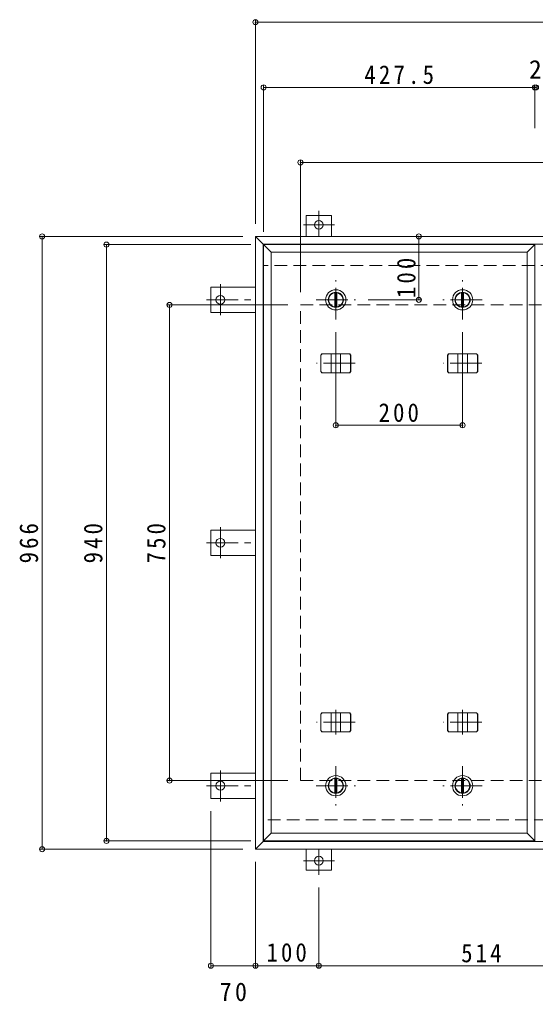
# Model space of a CAD drawing. Units: millimetres at full size, sheet at 1:10. Extents: x -2620 to 2776, y -1962 to 1690.
# Drawn here: x -2616 to -1802, y -258 to 1290 of the extents above; entities that cross this region are included whole.
import ezdxf
from ezdxf.enums import TextEntityAlignment as Align

# ---------------------------------------------------------------- set-up
doc = ezdxf.new("R2010")
doc.units = ezdxf.units.MM
doc.header["$LTSCALE"] = 10
doc.header["$PDMODE"] = 32
doc.header["$PDSIZE"] = 8
doc.linetypes.add('CHAIN1', pattern=[8, 5, -1, 1, -1])
doc.linetypes.add('DASHED2', pattern=[3, 2, -1])
for name, color, linetype, lineweight in [('0-1_躯体', 2, 'Continuous', 9), ('0-2_仕上', 3, 'Continuous', 9), ('0-3_建具', 4, 'Continuous', 9), ('0-C', 2, 'Continuous', 9), ('0-E', 3, 'Continuous', 9), ('0-F', 7, 'Continuous', 9)]:
    doc.layers.add(name, color=color, linetype=linetype, lineweight=lineweight)
doc.styles.add('ＭＳ ゴシック', font='')
doc.styles.get('ＭＳ ゴシック').set_extended_font_data('MS Gothic')

msp = doc.modelspace()

# ---------------------------------------------------------------- linework, layer by layer
at = {"layer": '0-1_躯体', "linetype": 'DASHED2'}
for p, q in [((-513.75, 902.03), (-2231.75, 902.03)), ((-2172.75, 840.03), (-572.75, 840.03)), ((-2172.75, 90.03), (-2172.75, 840.03)), ((-2172.75, 90.03), (-572.75, 90.03)), ((-944.25, 28.03), (-2231.75, 28.03))]:
    msp.add_line(p, q, dxfattribs=at)
at = {"layer": '0-1_躯体', "linetype": 'CHAIN1'}
for p, q in [((-1917, 817.03), (-1917, 879.03)), ((-1886, 848.03), (-1948, 848.03))]:
    msp.add_line(p, q, dxfattribs=at)
at = {"layer": '0-1_躯体'}
for p, q in [((-1918.5, 859.44), (-1918.5, 836.63)), ((-1915.5, 859.44), (-1915.5, 836.63))]:
    msp.add_line(p, q, dxfattribs=at)
for radius in [16, 12, 11.5]:
    msp.add_circle((-1917, 848.03), radius, dxfattribs=at)
at = {"layer": '0-2_仕上'}
for p, q in [((-2230.75, 935.03), (-2218.75, 923.03)), ((-2230.75, -4.97), (-2230.75, 935.03)), ((-2230.75, 935.03), (-1803.25, 935.03)), ((-1815.25, 923.03), (-1803.25, 935.03)), ((-1803.25, 935.03), (-1803.25, -4.97)), ((-2218.75, 7.03), (-2218.75, 923.03)), ((-2218.75, 923.03), (-1815.25, 923.03)), ((-1815.25, 923.03), (-1815.25, 7.03)), ((-2230.75, -4.97), (-2218.75, 7.03)), ((-1803.25, -4.97), (-2230.75, -4.97))]:
    msp.add_line(p, q, dxfattribs=at)
msp.add_lwpolyline([(-1803.25, -4.97), (-1815.25, 7.03), (-2218.75, 7.03)], dxfattribs=at)
at = {"layer": '0-3_建具', "color": 2}
for p, q in [((-2243.75, 948.03), (-2231.75, 936.03)), ((-501.75, 948.03), (-2243.75, 948.03)), ((-2243.75, -17.97), (-2243.75, 948.03)), ((-513.75, 936.03), (-2231.75, 936.03)), ((-2231.75, -5.97), (-2231.75, 936.03)), ((-2243.75, -17.97), (-2231.75, -5.97)), ((-513.75, -5.97), (-2231.75, -5.97)), ((-501.75, -17.97), (-2243.75, -17.97))]:
    msp.add_line(p, q, dxfattribs=at)
at = {"layer": '0-3_建具'}
for p, q in [((-2140.83, 761.03), (-2139.1, 763.03)), ((-2140.83, 735.03), (-2140.83, 761.03)), ((-2140.43, 761.03), (-2140.83, 761.03)), ((-2140.43, 761.03), (-2138.7, 763.03)), ((-2140.43, 735.03), (-2140.43, 761.03)), ((-2094.89, 763.03), (-2139.1, 763.03)), ((-2124.5, 733.03), (-2124.5, 763.03)), ((-2109.5, 733.03), (-2109.5, 763.03)), ((-2093.56, 761.03), (-2095.29, 763.03)), ((-2093.16, 761.03), (-2094.89, 763.03)), ((-2093.56, 735.03), (-2093.56, 761.03)), ((-2093.56, 761.03), (-2093.16, 761.03)), ((-2093.16, 735.03), (-2093.16, 761.03)), ((-1940.83, 761.03), (-1939.1, 763.03)), ((-1940.83, 735.03), (-1940.83, 761.03)), ((-1940.43, 761.03), (-1940.83, 761.03)), ((-1940.43, 761.03), (-1938.7, 763.03)), ((-1940.43, 735.03), (-1940.43, 761.03)), ((-1894.89, 763.03), (-1939.1, 763.03)), ((-1924.5, 733.03), (-1924.5, 763.03)), ((-1909.5, 733.03), (-1909.5, 763.03)), ((-1893.56, 761.03), (-1895.29, 763.03)), ((-1893.16, 761.03), (-1894.89, 763.03)), ((-1893.56, 735.03), (-1893.56, 761.03)), ((-1893.56, 761.03), (-1893.16, 761.03)), ((-1893.16, 735.03), (-1893.16, 761.03)), ((-2140.83, 735.03), (-2139.1, 733.03)), ((-2140.43, 735.03), (-2140.83, 735.03)), ((-2140.43, 735.03), (-2138.7, 733.03)), ((-2139.1, 733.03), (-2094.89, 733.03)), ((-2093.56, 735.03), (-2095.29, 733.03)), ((-2093.16, 735.03), (-2094.89, 733.03)), ((-2093.56, 735.03), (-2093.16, 735.03)), ((-1940.83, 735.03), (-1939.1, 733.03)), ((-1940.43, 735.03), (-1940.83, 735.03)), ((-1940.43, 735.03), (-1938.7, 733.03)), ((-1939.1, 733.03), (-1894.89, 733.03)), ((-1893.56, 735.03), (-1895.29, 733.03)), ((-1893.16, 735.03), (-1894.89, 733.03)), ((-1893.56, 735.03), (-1893.16, 735.03)), ((-2140.83, 195.03), (-2139.1, 197.03)), ((-2140.83, 169.03), (-2140.83, 195.03)), ((-2140.43, 195.03), (-2140.83, 195.03)), ((-2140.43, 195.03), (-2138.7, 197.03)), ((-2140.43, 169.03), (-2140.43, 195.03)), ((-2094.89, 197.03), (-2139.1, 197.03)), ((-2124.5, 167.03), (-2124.5, 197.03)), ((-2109.5, 167.03), (-2109.5, 197.03)), ((-2093.56, 195.03), (-2095.29, 197.03)), ((-2093.16, 195.03), (-2094.89, 197.03)), ((-2093.56, 169.03), (-2093.56, 195.03)), ((-2093.56, 195.03), (-2093.16, 195.03)), ((-2093.16, 169.03), (-2093.16, 195.03)), ((-1940.83, 195.03), (-1939.1, 197.03)), ((-1940.83, 169.03), (-1940.83, 195.03)), ((-1940.43, 195.03), (-1940.83, 195.03)), ((-1940.43, 195.03), (-1938.7, 197.03)), ((-1940.43, 169.03), (-1940.43, 195.03)), ((-1894.89, 197.03), (-1939.1, 197.03)), ((-1924.5, 167.03), (-1924.5, 197.03)), ((-1909.5, 167.03), (-1909.5, 197.03)), ((-1893.56, 195.03), (-1895.29, 197.03)), ((-1893.16, 195.03), (-1894.89, 197.03)), ((-1893.56, 169.03), (-1893.56, 195.03)), ((-1893.56, 195.03), (-1893.16, 195.03)), ((-1893.16, 169.03), (-1893.16, 195.03)), ((-2140.83, 169.03), (-2139.1, 167.03)), ((-2140.43, 169.03), (-2140.83, 169.03)), ((-2140.43, 169.03), (-2138.7, 167.03)), ((-2139.1, 167.03), (-2094.89, 167.03)), ((-2093.56, 169.03), (-2095.29, 167.03)), ((-2093.16, 169.03), (-2094.89, 167.03)), ((-2093.56, 169.03), (-2093.16, 169.03)), ((-1940.83, 169.03), (-1939.1, 167.03)), ((-1940.43, 169.03), (-1940.83, 169.03)), ((-1940.43, 169.03), (-1938.7, 167.03)), ((-1939.1, 167.03), (-1894.89, 167.03)), ((-1893.56, 169.03), (-1895.29, 167.03)), ((-1893.16, 169.03), (-1894.89, 167.03)), ((-1893.56, 169.03), (-1893.16, 169.03))]:
    msp.add_line(p, q, dxfattribs=at)
at = {"layer": '0-3_建具', "linetype": 'CHAIN1'}
for p, q in [((-2117, 728.58), (-2117, 767.49)), ((-1917, 728.58), (-1917, 767.49)), ((-2086.61, 748.03), (-2147.38, 748.03)), ((-1886.61, 748.03), (-1947.38, 748.03)), ((-2117, 162.58), (-2117, 201.49)), ((-1917, 162.58), (-1917, 201.49)), ((-2086.61, 182.03), (-2147.38, 182.03)), ((-1886.61, 182.03), (-1947.38, 182.03))]:
    msp.add_line(p, q, dxfattribs=at)
at = {"layer": '0-C', "linetype": 'CHAIN1'}
for p, q in [((-2117, 817.03), (-2117, 879.03)), ((-2148, 848.03), (-2086, 848.03)), ((-2117, 113.03), (-2117, 51.03)), ((-1917, 113.03), (-1917, 51.03)), ((-2148, 82.03), (-2086, 82.03)), ((-1886, 82.03), (-1948, 82.03))]:
    msp.add_line(p, q, dxfattribs=at)
at = {"layer": '0-C'}
for p, q in [((-2118.5, 859.44), (-2118.5, 836.63)), ((-2115.5, 859.44), (-2115.5, 836.63)), ((-2118.5, 70.63), (-2118.5, 93.44)), ((-2115.5, 70.63), (-2115.5, 93.44)), ((-1918.5, 70.63), (-1918.5, 93.44)), ((-1915.5, 70.63), (-1915.5, 93.44))]:
    msp.add_line(p, q, dxfattribs=at)
for centre, radius in [((-2117, 848.03), 16), ((-2117, 848.03), 12), ((-2117, 848.03), 11.5), ((-2117, 82.03), 16), ((-2117, 82.03), 12), ((-2117, 82.03), 11.5), ((-1917, 82.03), 16), ((-1917, 82.03), 12), ((-1917, 82.03), 11.5)]:
    msp.add_circle(centre, radius, dxfattribs=at)
at = {"layer": '0-E'}
for p, q in [((-2123.75, 981.23), (-2163.75, 981.23)), ((-2163.75, 948.03), (-2163.75, 981.23)), ((-2123.75, 948.03), (-2123.75, 981.23)), ((-2313.95, 868.03), (-2313.95, 828.03)), ((-2243.75, 868.03), (-2313.95, 868.03)), ((-2243.75, 828.03), (-2313.95, 828.03)), ((-2313.95, 485.03), (-2313.95, 445.03)), ((-2243.75, 485.03), (-2313.95, 485.03)), ((-2243.75, 445.03), (-2313.95, 445.03)), ((-2313.95, 62.03), (-2313.95, 102.03)), ((-2243.75, 102.03), (-2313.95, 102.03)), ((-2243.75, 62.03), (-2313.95, 62.03)), ((-2163.75, -17.97), (-2163.75, -51.17)), ((-2123.75, -17.97), (-2123.75, -51.17)), ((-2123.75, -51.17), (-2163.75, -51.17))]:
    msp.add_line(p, q, dxfattribs=at)
at = {"layer": '0-E', "linetype": 'CHAIN1'}
for p, q in [((-2143.75, 988.39), (-2143.75, 948.23)), ((-2118.91, 966.23), (-2167.79, 966.23)), ((-2298.95, 872.87), (-2298.95, 823.99)), ((-2321.11, 848.03), (-2243.75, 848.03)), ((-2298.95, 489.87), (-2298.95, 440.99)), ((-2321.11, 465.03), (-2243.75, 465.03)), ((-2298.95, 57.19), (-2298.95, 106.08)), ((-2321.11, 82.03), (-2243.75, 82.03)), ((-2143.75, -58.32), (-2143.75, -18.17)), ((-2118.91, -36.17), (-2167.79, -36.17))]:
    msp.add_line(p, q, dxfattribs=at)
at = {"layer": '0-E'}
for centre in [(-2143.75, 966.23), (-2298.95, 848.03), (-2298.95, 465.03), (-2298.95, 82.03), (-2143.75, -36.17)]:
    msp.add_circle(centre, 7, dxfattribs=at)
at = {"layer": '0-F'}
for p, q in [((-2243.75, 1288.75), (-2243.75, 968.03)), ((-2243.75, 1285.75), (-501.75, 1285.75)), ((-2230.75, 1185.95), (-2230.75, 955.03)), ((-2230.75, 1182.95), (-1803.25, 1182.95)), ((-1803.25, 1185.95), (-1803.25, 1118.53)), ((-1803.25, 1182.95), (-1801.25, 1182.95)), ((-2172.75, 1067.75), (-2172.75, 860.03)), ((-2172.75, 1064.75), (-572.75, 1064.75)), ((-2583.15, 948.03), (-2263.75, 948.03)), ((-2580.15, 948.03), (-2580.15, -17.97)), ((-1986.08, 948.03), (-1986.08, 848.03)), ((-2481.7, 935.03), (-2250.75, 935.03)), ((-2478.7, -4.97), (-2478.7, 935.03)), ((-2382.25, 840.03), (-2192.75, 840.03)), ((-2379.25, 90.03), (-2379.25, 840.03)), ((-1983.08, 848.03), (-2066, 848.03)), ((-2117, 647.21), (-2117, 797.03)), ((-1917, 647.21), (-1917, 797.03)), ((-2117, 650.21), (-1917, 650.21)), ((-2382.25, 90.03), (-2192.75, 90.03)), ((-2313.95, -204.75), (-2313.95, 42.03)), ((-2481.7, -4.97), (-2250.75, -4.97)), ((-2583.15, -17.97), (-2263.75, -17.97)), ((-2243.75, -204.75), (-2243.75, -37.97)), ((-2143.75, -204.75), (-2143.75, -78.32)), ((-2313.95, -201.75), (-2243.75, -201.75)), ((-2243.75, -201.75), (-2143.75, -201.75)), ((-2143.75, -201.75), (-1629.75, -201.75))]:
    msp.add_line(p, q, dxfattribs=at)
for p in [(-2243.75, 1285.75), (-2230.75, 1182.95), (-1803.25, 1182.95), (-1801.25, 1182.95), (-2172.75, 1064.75), (-2580.15, 948.03), (-1986.08, 948.03), (-2478.7, 935.03), (-1986.08, 848.03), (-2379.25, 840.03), (-2117, 650.21), (-1917, 650.21), (-2379.25, 90.03), (-2580.15, -17.97), (-2478.7, -4.97), (-2313.95, -201.75), (-2243.75, -201.75), (-2143.75, -201.75)]:
    msp.add_point(p, dxfattribs=at)

# ---------------------------------------------------------------- texts
at = {"layer": '0-F', "color": 2, "style": 'ＭＳ ゴシック'}
msp.add_text('2', height=29.33, dxfattribs=at).set_placement((-1812.25, 1187.95), align=Align.BOTTOM_LEFT)
at = {"layer": '0-F', "color": 2, "char_height": 29.33, "attachment_point": 7, "style": 'ＭＳ ゴシック'}
for s, insert in [('\\T1.28;\\W0.9;427.5', (-2072, 1187.95)), ('\\T1.27;\\W0.9;200', (-2049.5, 655.21)), ('\\T1.27;\\W0.9;100', (-2226.25, -195.75)), ('\\T1.27;\\W0.9;514', (-1919.25, -196.75)), ('\\T1.27;\\W0.95;70', (-2300.1, -257.93))]:
    msp.add_mtext(s, dxfattribs=dict(at, insert=insert))
at = {"layer": '0-F', "color": 2, "char_height": 29.33, "attachment_point": 7, "rotation": 90, "style": 'ＭＳ ゴシック'}
for s, insert in [('\\T1.27;\\W0.9;100', (-1990.88, 850.82)), ('\\T1.27;\\W0.9;966', (-2586.15, 432.53)), ('\\T1.27;\\W0.9;940', (-2484.7, 432.53)), ('\\T1.27;\\W0.9;750', (-2385.25, 432.53))]:
    msp.add_mtext(s, dxfattribs=dict(at, insert=insert))

doc.saveas('drawing.dxf')
